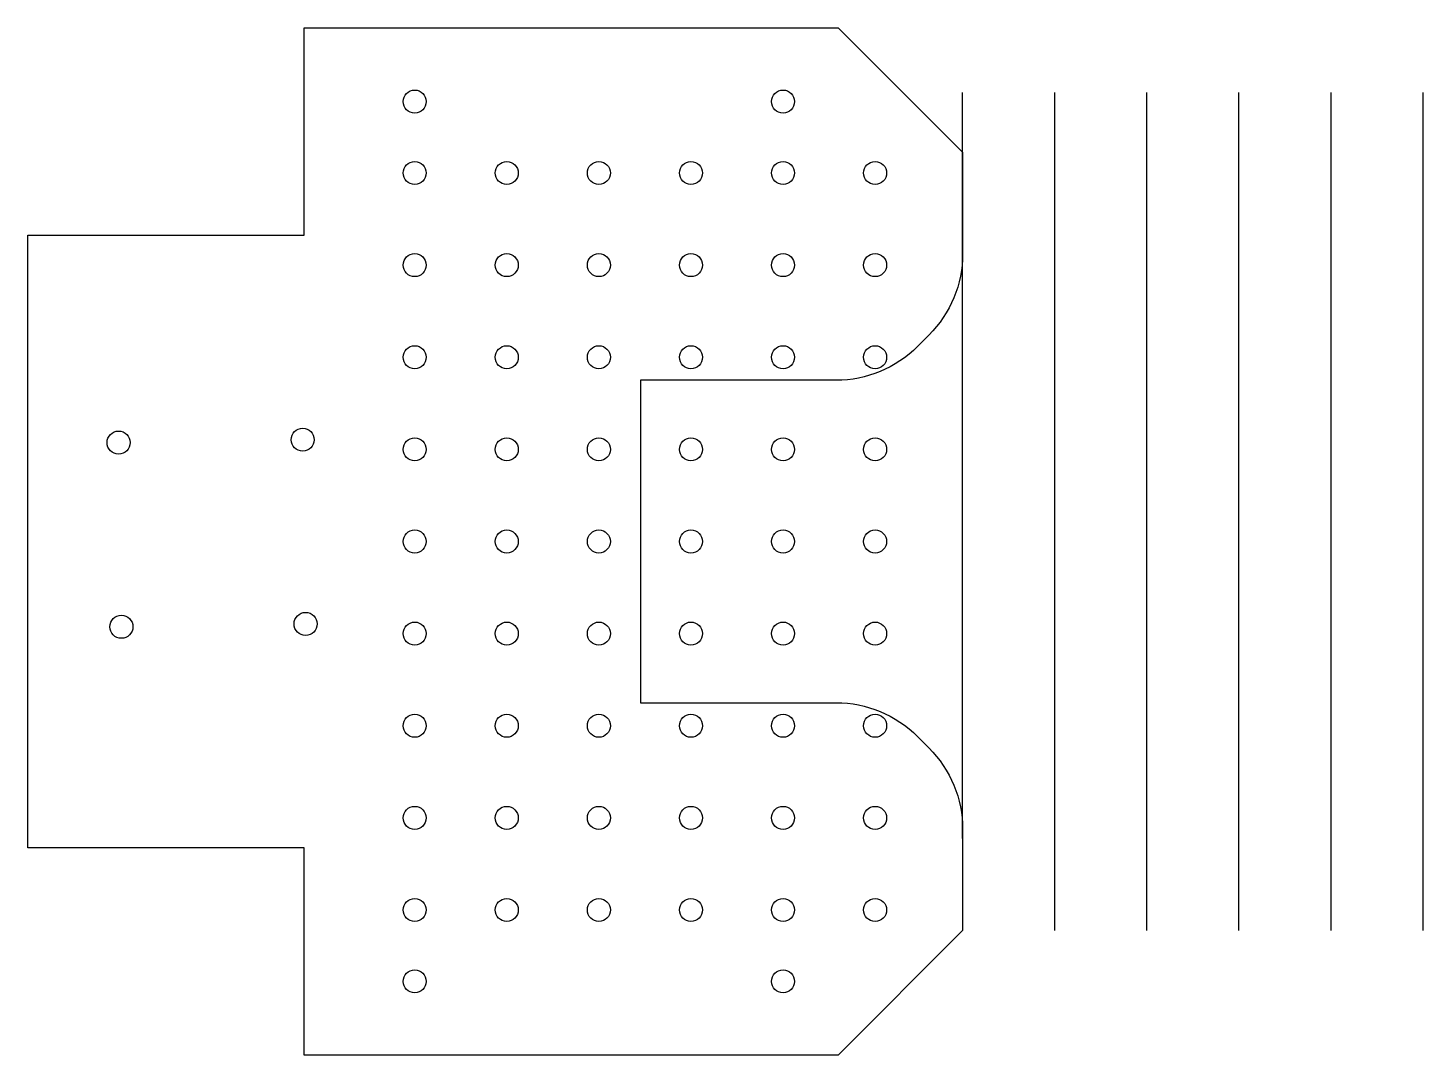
# Model space of a CAD drawing. Header units: millimetres. Extents: x -59 to 244, y -130 to 93.
import ezdxf

# ---------------------------------------------------------------- set-up
doc = ezdxf.new("R2010")
doc.units = ezdxf.units.MM
doc.layers.get('0').update_dxf_attribs({"linetype": 'CONTINUOUS'})

msp = doc.modelspace()

# ---------------------------------------------------------------- linework, layer by layer
for p, q in [((144, 57.51), (144, 79.51)), ((164, 57.51), (164, 79.51)), ((184, 57.51), (184, 79.51)), ((204, 57.51), (204, 79.51)), ((224, 57.51), (224, 79.51)), ((244, 57.51), (244, 79.51)), ((144, 37.51), (144, 59.51)), ((164, 37.51), (164, 59.51)), ((184, 37.51), (184, 59.51)), ((204, 37.51), (204, 59.51)), ((224, 37.51), (224, 59.51)), ((244, 37.51), (244, 59.51)), ((144, 17.51), (144, 39.51)), ((164, 17.51), (164, 39.51)), ((184, 17.51), (184, 39.51)), ((204, 17.51), (204, 39.51)), ((224, 17.51), (224, 39.51)), ((244, 17.51), (244, 39.51)), ((144, -2.49), (144, 19.51)), ((164, -2.49), (164, 19.51)), ((184, -2.49), (184, 19.51)), ((204, -2.49), (204, 19.51)), ((224, -2.49), (224, 19.51)), ((244, -2.49), (244, 19.51)), ((144, -22.49), (144, -0.49)), ((164, -22.49), (164, -0.49)), ((184, -22.49), (184, -0.49)), ((204, -22.49), (204, -0.49)), ((224, -22.49), (224, -0.49)), ((244, -22.49), (244, -0.49)), ((144, -42.49), (144, -20.49)), ((164, -42.49), (164, -20.49)), ((184, -42.49), (184, -20.49)), ((204, -42.49), (204, -20.49)), ((224, -42.49), (224, -20.49)), ((244, -42.49), (244, -20.49)), ((144, -62.49), (144, -40.49)), ((164, -62.49), (164, -40.49)), ((184, -62.49), (184, -40.49)), ((204, -62.49), (204, -40.49)), ((224, -62.49), (224, -40.49)), ((244, -62.49), (244, -40.49)), ((144, -82.49), (144, -60.49)), ((164, -82.49), (164, -60.49)), ((184, -82.49), (184, -60.49)), ((204, -82.49), (204, -60.49)), ((224, -82.49), (224, -60.49)), ((244, -82.49), (244, -60.49)), ((164, -102.49), (164, -80.49)), ((184, -102.49), (184, -80.49)), ((204, -102.49), (204, -80.49)), ((224, -102.49), (224, -80.49)), ((244, -102.49), (244, -80.49))]:
    msp.add_line(p, q)
msp.add_lwpolyline([(-59.01, -84.5), (-59.01, 48.5), (0.99, 48.5), (0.99, 93.5), (116.99, 93.5), (144, 66.49), (144, 44.49, -0.198912), (136.68, 26.81), (134.19, 24.32, -0.198912), (116.51, 17), (74, 17), (74, -53), (116.51, -53, -0.198912), (134.19, -60.32), (136.68, -62.81, -0.198912), (144, -80.49), (144, -102.49), (116.99, -129.5), (0.99, -129.5), (0.99, -84.5)], format="xyb", close=True)
for centre in [(24.99, 77.5), (104.99, 77.5), (24.99, 62), (44.99, 62), (64.99, 62), (84.99, 62), (104.99, 62), (124.99, 62), (24.99, 42), (44.99, 42), (64.99, 42), (84.99, 42), (104.99, 42), (124.99, 42), (24.99, 22), (44.99, 22), (64.99, 22), (84.99, 22), (104.99, 22), (124.99, 22), (0.67, 4.1), (-39.32, 3.47), (24.99, 2), (44.99, 2), (64.99, 2), (84.99, 2), (104.99, 2), (124.99, 2), (24.99, -18), (44.99, -18), (64.99, -18), (84.99, -18), (104.99, -18), (124.99, -18), (-38.7, -36.52), (1.3, -35.9), (24.99, -38), (44.99, -38), (64.99, -38), (84.99, -38), (104.99, -38), (124.99, -38), (24.99, -58), (44.99, -58), (64.99, -58), (84.99, -58), (104.99, -58), (124.99, -58), (24.99, -78), (44.99, -78), (64.99, -78), (84.99, -78), (104.99, -78), (124.99, -78), (24.99, -98), (44.99, -98), (64.99, -98), (84.99, -98), (104.99, -98), (124.99, -98), (24.99, -113.5), (104.99, -113.5)]:
    msp.add_circle(centre, 2.5)

doc.saveas('drawing.dxf')
